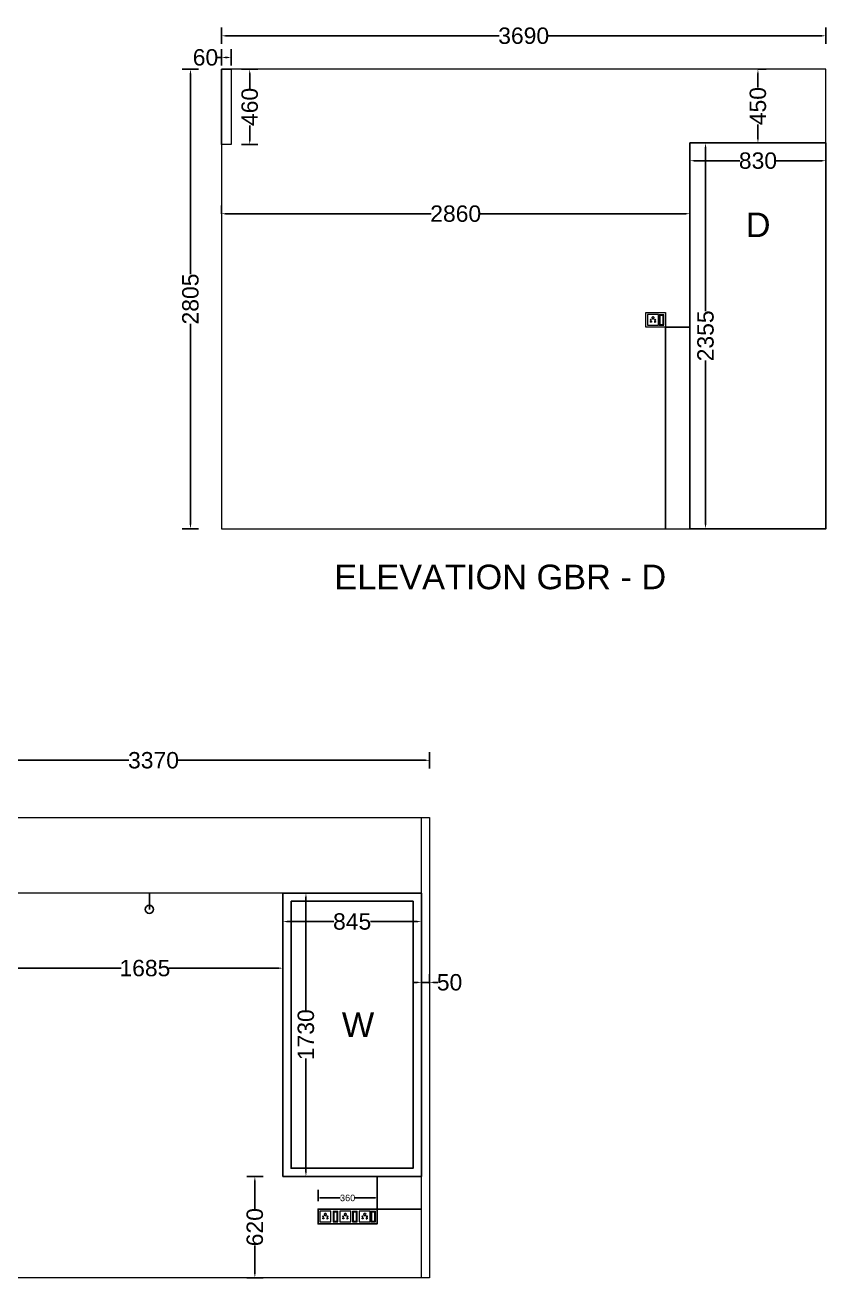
# Model space of a CAD drawing. Header units: millimetres. Extents: x 320648 to 374874, y 181010 to 214614.
# Drawn here: x 358548 to 363437, y 189100 to 196748 of the extents above; entities that cross this region are included whole.
import ezdxf

# ---------------------------------------------------------------- set-up
doc = ezdxf.new("R2010")
doc.units = ezdxf.units.MM
doc.layers.get('0').update_dxf_attribs({"color": 255})
doc.layers.get('Defpoints').update_dxf_attribs({"color": 2})
doc.layers.add('DOOR', color=1, linetype='Continuous')
doc.layers.add('WINDOW', color=5, linetype='Continuous')
doc.layers.add('ELIVATION', color=255, linetype='Continuous', lineweight=18)
doc.layers.add('LS_DR_ELECTRICAL', color=1, linetype='Continuous', lineweight=0)
doc.styles.get("Standard").update_dxf_attribs({"font": 'arial.ttf'})
doc.dimstyles.new('ISO-25', dxfattribs={"dimtxt": 100, "dimasz": 25, "dimexe": 50, "dimexo": 1, "dimtad": 0, "dimdec": 0, "dimdsep": 46, "dimtxsty": 'Standard', "dimcen": 2.5, "dimclrd": 2, "dimclre": 252, "dimclrt": 1, "dimadec": 0, "dimazin": 0, "dimtfac": 1, "dimtdec": 0, "dimtmove": 0, "dimatfit": 3, "dimfxl": 50, "dimfxlon": 1, "dimarcsym": 0})

# ---------------------------------------------------------------- blocks, each defined once
blk = doc.blocks.new('*D133')
at = {"layer": 'Defpoints', "color": 0, "ltscale": 2, "transparency": 16777216}
for p in [(359746.9, 196682.7), (359746.9, 196478.4), (363436.9, 196478.4)]:
    blk.add_point(p, dxfattribs=at)
at = {"layer": 'ELIVATION', "color": 252, "lineweight": -2, "ltscale": 2, "transparency": 16777216}
for p, q in [((359746.9, 196632.7), (359746.9, 196732.7)), ((363436.9, 196632.7), (363436.9, 196732.7))]:
    blk.add_line(p, q, dxfattribs=at)
at = {"layer": 'ELIVATION', "color": 2, "lineweight": -2, "ltscale": 2, "transparency": 16777216}
for p, q in [((359771.9, 196682.7), (361442.2, 196682.7)), ((363411.9, 196682.7), (361741.6, 196682.7))]:
    blk.add_line(p, q, dxfattribs=at)
at = {"layer": 'ELIVATION', "color": 2, "ltscale": 2, "transparency": 16777216}
for points in [[(359771.9, 196686.9), (359771.9, 196678.5), (359746.9, 196682.7)], [(363411.9, 196686.9), (363411.9, 196678.5), (363436.9, 196682.7)]]:
    blk.add_solid(points, dxfattribs=at)
at = {"layer": 'ELIVATION', "color": 1, "ltscale": 2, "transparency": 16777216, "insert": (361591.9, 196682.7), "char_height": 100, "attachment_point": 5}
blk.add_mtext('3690', dxfattribs=at)
blk = doc.blocks.new('*D134')
at = {"layer": 'Defpoints', "color": 0, "ltscale": 2, "transparency": 16777216}
for p in [(359558, 196478.4), (359746.9, 196478.4), (359746.9, 193673.4)]:
    blk.add_point(p, dxfattribs=at)
at = {"layer": 'ELIVATION', "color": 252, "lineweight": -2, "ltscale": 2, "transparency": 16777216}
for p, q in [((359608, 196478.4), (359508, 196478.4)), ((359608, 193673.4), (359508, 193673.4))]:
    blk.add_line(p, q, dxfattribs=at)
at = {"layer": 'ELIVATION', "color": 2, "lineweight": -2, "ltscale": 2, "transparency": 16777216}
for p, q in [((359558, 196453.4), (359558, 195227)), ((359558, 193698.4), (359558, 194924.7))]:
    blk.add_line(p, q, dxfattribs=at)
at = {"layer": 'ELIVATION', "color": 2, "ltscale": 2, "transparency": 16777216}
for points in [[(359553.8, 196453.4), (359562.2, 196453.4), (359558, 196478.4)], [(359553.8, 193698.4), (359562.2, 193698.4), (359558, 193673.4)]]:
    blk.add_solid(points, dxfattribs=at)
at = {"layer": 'ELIVATION', "color": 1, "ltscale": 2, "transparency": 16777216, "insert": (359558, 195075.9), "char_height": 100, "attachment_point": 5, "rotation": 90}
blk.add_mtext('2805', dxfattribs=at)
blk = doc.blocks.new('*D142')
at = {"layer": 'Defpoints', "color": 0, "ltscale": 2, "transparency": 16777216}
for p in [(361017.3, 192259.5), (357647.3, 191909.5), (361017.3, 191909.5)]:
    blk.add_point(p, dxfattribs=at)
at = {"layer": 'ELIVATION', "color": 252, "lineweight": -2, "ltscale": 2, "transparency": 16777216}
for p, q in [((357647.3, 192209.5), (357647.3, 192309.5)), ((361017.3, 192209.5), (361017.3, 192309.5))]:
    blk.add_line(p, q, dxfattribs=at)
at = {"layer": 'ELIVATION', "color": 2, "lineweight": -2, "ltscale": 2, "transparency": 16777216}
for p, q in [((357672.3, 192259.5), (359182.6, 192259.5)), ((360992.3, 192259.5), (359482.1, 192259.5))]:
    blk.add_line(p, q, dxfattribs=at)
at = {"layer": 'ELIVATION', "color": 2, "ltscale": 2, "transparency": 16777216}
for points in [[(357672.3, 192263.7), (357672.3, 192255.4), (357647.3, 192259.5)], [(360992.3, 192263.7), (360992.3, 192255.4), (361017.3, 192259.5)]]:
    blk.add_solid(points, dxfattribs=at)
at = {"layer": 'ELIVATION', "color": 1, "ltscale": 2, "transparency": 16777216, "insert": (359332.3, 192259.5), "char_height": 100, "attachment_point": 5}
blk.add_mtext('3370', dxfattribs=at)
blk = doc.blocks.new('*D265')
at = {"layer": 'Defpoints', "color": 0, "ltscale": 2, "transparency": 16777216}
for p in [(359746.9, 196550.5), (359746.9, 196478.4), (359806.9, 196478.4)]:
    blk.add_point(p, dxfattribs=at)
at = {"layer": 'ELIVATION', "color": 252, "lineweight": -2, "ltscale": 2, "transparency": 16777216}
for p, q in [((359746.9, 196500.5), (359746.9, 196600.5)), ((359806.9, 196500.5), (359806.9, 196600.5))]:
    blk.add_line(p, q, dxfattribs=at)
at = {"layer": 'ELIVATION', "color": 2, "lineweight": -2, "ltscale": 2, "transparency": 16777216}
for p, q in [((359746.9, 196550.5), (359721.9, 196550.5)), ((359781.9, 196550.5), (359771.9, 196550.5))]:
    blk.add_line(p, q, dxfattribs=at)
at = {"layer": 'ELIVATION', "color": 2, "ltscale": 2, "transparency": 16777216}
for points in [[(359771.9, 196554.7), (359771.9, 196546.3), (359746.9, 196550.5)], [(359781.9, 196554.7), (359781.9, 196546.3), (359806.9, 196550.5)]]:
    blk.add_solid(points, dxfattribs=at)
at = {"layer": 'ELIVATION', "color": 1, "ltscale": 2, "transparency": 16777216, "insert": (359649.5, 196550.5), "char_height": 100, "attachment_point": 5}
blk.add_mtext('60', dxfattribs=at)
blk = doc.blocks.new('*D266')
at = {"layer": 'Defpoints', "color": 0, "ltscale": 2, "transparency": 16777216}
for p in [(359806.9, 196478.4), (359806.9, 196018.4), (359919.7, 196018.4)]:
    blk.add_point(p, dxfattribs=at)
at = {"layer": 'ELIVATION', "color": 252, "lineweight": -2, "ltscale": 2, "transparency": 16777216}
for p, q in [((359869.7, 196478.4), (359969.7, 196478.4)), ((359869.7, 196018.4), (359969.7, 196018.4))]:
    blk.add_line(p, q, dxfattribs=at)
at = {"layer": 'ELIVATION', "color": 2, "lineweight": -2, "ltscale": 2, "transparency": 16777216}
for p, q in [((359919.7, 196453.4), (359919.7, 196361.3)), ((359919.7, 196043.4), (359919.7, 196135.4))]:
    blk.add_line(p, q, dxfattribs=at)
at = {"layer": 'ELIVATION', "color": 2, "ltscale": 2, "transparency": 16777216}
for points in [[(359915.6, 196453.4), (359923.9, 196453.4), (359919.7, 196478.4)], [(359915.6, 196043.4), (359923.9, 196043.4), (359919.7, 196018.4)]]:
    blk.add_solid(points, dxfattribs=at)
at = {"layer": 'ELIVATION', "color": 1, "ltscale": 2, "transparency": 16777216, "insert": (359919.7, 196248.4), "char_height": 100, "attachment_point": 5, "rotation": 90}
blk.add_mtext('460', dxfattribs=at)
blk = doc.blocks.new('*D273')
at = {"layer": 'Defpoints', "color": 0, "ltscale": 2, "transparency": 16777216}
for p in [(362606.9, 195920.2), (363436.9, 195920.2), (363436.9, 195920.2)]:
    blk.add_point(p, dxfattribs=at)
at = {"layer": 'DOOR', "color": 252, "lineweight": -2, "ltscale": 2, "transparency": 16777216}
for p, q in [((362606.9, 195920.2), (362606.9, 195970.2)), ((363436.9, 195920.2), (363436.9, 195970.2))]:
    blk.add_line(p, q, dxfattribs=at)
at = {"layer": 'DOOR', "color": 2, "lineweight": -2, "ltscale": 2, "transparency": 16777216}
for p, q in [((362631.9, 195920.2), (362910.9, 195920.2)), ((363411.9, 195920.2), (363132.9, 195920.2))]:
    blk.add_line(p, q, dxfattribs=at)
at = {"layer": 'DOOR', "color": 2, "ltscale": 2, "transparency": 16777216}
for points in [[(362631.9, 195924.4), (362631.9, 195916), (362606.9, 195920.2)], [(363411.9, 195924.4), (363411.9, 195916), (363436.9, 195920.2)]]:
    blk.add_solid(points, dxfattribs=at)
at = {"layer": 'DOOR', "color": 1, "ltscale": 2, "transparency": 16777216, "insert": (363021.9, 195920.2), "char_height": 100, "attachment_point": 5}
blk.add_mtext('830', dxfattribs=at)
blk = doc.blocks.new('*D274')
at = {"layer": 'Defpoints', "color": 0, "ltscale": 2, "transparency": 16777216}
for p in [(362702.2, 196028.4), (362702.2, 193673.4), (362702.2, 193673.4)]:
    blk.add_point(p, dxfattribs=at)
at = {"layer": 'DOOR', "color": 252, "lineweight": -2, "ltscale": 2, "transparency": 16777216}
for p, q in [((362702.2, 196028.4), (362752.2, 196028.4)), ((362702.2, 193673.4), (362752.2, 193673.4))]:
    blk.add_line(p, q, dxfattribs=at)
at = {"layer": 'DOOR', "color": 2, "lineweight": -2, "ltscale": 2, "transparency": 16777216}
for p, q in [((362702.2, 196003.4), (362702.2, 195002)), ((362702.2, 193698.4), (362702.2, 194699.7))]:
    blk.add_line(p, q, dxfattribs=at)
at = {"layer": 'DOOR', "color": 2, "ltscale": 2, "transparency": 16777216}
for points in [[(362698, 196003.4), (362706.3, 196003.4), (362702.2, 196028.4)], [(362698, 193698.4), (362706.3, 193698.4), (362702.2, 193673.4)]]:
    blk.add_solid(points, dxfattribs=at)
at = {"layer": 'DOOR', "color": 1, "ltscale": 2, "transparency": 16777216, "insert": (362702.2, 194850.9), "char_height": 100, "attachment_point": 5, "rotation": 90}
blk.add_mtext('2355', dxfattribs=at)
blk = doc.blocks.new('*D275')
at = {"layer": 'Defpoints', "color": 0, "ltscale": 2, "transparency": 16777216}
for p in [(363021.9, 196478.4), (363021.9, 196478.4), (363021.9, 196028.4)]:
    blk.add_point(p, dxfattribs=at)
at = {"layer": 'DOOR', "color": 252, "lineweight": -2, "ltscale": 2, "transparency": 16777216}
for p, q in [((363021.9, 196478.4), (363071.9, 196478.4)), ((363021.9, 196028.4), (363071.9, 196028.4))]:
    blk.add_line(p, q, dxfattribs=at)
at = {"layer": 'DOOR', "color": 2, "lineweight": -2, "ltscale": 2, "transparency": 16777216}
for p, q in [((363021.9, 196453.4), (363021.9, 196366.3)), ((363021.9, 196053.4), (363021.9, 196140.4))]:
    blk.add_line(p, q, dxfattribs=at)
at = {"layer": 'DOOR', "color": 2, "ltscale": 2, "transparency": 16777216}
for points in [[(363017.7, 196453.4), (363026.1, 196453.4), (363021.9, 196478.4)], [(363017.7, 196053.4), (363026.1, 196053.4), (363021.9, 196028.4)]]:
    blk.add_solid(points, dxfattribs=at)
at = {"layer": 'DOOR', "color": 1, "ltscale": 2, "transparency": 16777216, "insert": (363021.9, 196253.4), "char_height": 100, "attachment_point": 5, "rotation": 90}
blk.add_mtext('450', dxfattribs=at)
blk = doc.blocks.new('*D276')
at = {"layer": 'Defpoints', "color": 0, "ltscale": 2, "transparency": 16777216}
for p in [(359746.9, 195596.5), (359746.9, 195596.5), (362606.9, 195596.5)]:
    blk.add_point(p, dxfattribs=at)
at = {"layer": 'DOOR', "color": 252, "lineweight": -2, "ltscale": 2, "transparency": 16777216}
for p, q in [((359746.9, 195596.5), (359746.9, 195646.5)), ((362606.9, 195596.5), (362606.9, 195646.5))]:
    blk.add_line(p, q, dxfattribs=at)
at = {"layer": 'DOOR', "color": 2, "lineweight": -2, "ltscale": 2, "transparency": 16777216}
for p, q in [((359771.9, 195596.5), (361026.3, 195596.5)), ((362581.9, 195596.5), (361327.5, 195596.5))]:
    blk.add_line(p, q, dxfattribs=at)
at = {"layer": 'DOOR', "color": 2, "ltscale": 2, "transparency": 16777216}
for points in [[(359771.9, 195600.6), (359771.9, 195592.3), (359746.9, 195596.5)], [(362581.9, 195600.6), (362581.9, 195592.3), (362606.9, 195596.5)]]:
    blk.add_solid(points, dxfattribs=at)
at = {"layer": 'DOOR', "color": 1, "ltscale": 2, "transparency": 16777216, "insert": (361176.9, 195596.5), "char_height": 100, "attachment_point": 5}
blk.add_mtext('2860', dxfattribs=at)
blk = doc.blocks.new('15 amps socket')
at = {"layer": 'ELIVATION', "color": 1}
for p, q in [((27.3, -45.5), (30.4, -45.5)), ((30.4, -52.2), (27.3, -52.2)), ((30.4, -45.5), (30.4, -52.2)), ((51.6, -45.5), (48.6, -45.5)), ((48.6, -45.5), (48.6, -52.2)), ((48.6, -52.2), (51.6, -52.2))]:
    blk.add_line(p, q, dxfattribs=at)
blk.add_lwpolyline([(6.7, -4.3), (73.5, -4.3), (73.5, -69.8), (6.7, -69.8)], close=True, dxfattribs=at)
for centre, radius in [((26.1, -37), 3.64), ((53.4, -37), 3.04)]:
    blk.add_circle(centre, radius, dxfattribs=at)
for centre, radius, start, end in [((27, -48.9), 3.35, 85.02089, 274.97911), ((39.5, -22.5), 6.07, 298.95502, 241.04498), ((39.5, -29.8), 3.59, 144.94403, 35.05597), ((51.9, -48.9), 3.35, 265.02089, 94.97911)]:
    blk.add_arc(centre, radius, start, end, dxfattribs=at)
blk = doc.blocks.new('SWITCH')
at = {"layer": 'LS_DR_ELECTRICAL', "ltscale": 0.25}
for p, q in [((533532.8, 100224.7), (533504.7, 100224.7)), ((533504.7, 100158.7), (533504.7, 100224.7)), ((533528.8, 100220.7), (533508.7, 100220.7)), ((533508.7, 100162.7), (533508.7, 100220.7)), ((533528.8, 100220.7), (533528.8, 100162.7)), ((533532.8, 100224.7), (533532.8, 100158.7)), ((533532.8, 100158.7), (533504.7, 100158.7)), ((533528.8, 100162.7), (533508.7, 100162.7))]:
    blk.add_line(p, q, dxfattribs=at)
blk = doc.blocks.new('*D291')
at = {"layer": 'Defpoints', "color": 0, "ltscale": 2, "transparency": 16777216}
for p in [(360967.3, 190897), (361017.3, 190904), (361017.3, 190897)]:
    blk.add_point(p, dxfattribs=at)
at = {"layer": 'DOOR', "color": 252, "lineweight": -2, "ltscale": 2, "transparency": 16777216}
for p, q in [((360967.3, 190898), (360967.3, 190954)), ((361017.3, 190898), (361017.3, 190954))]:
    blk.add_line(p, q, dxfattribs=at)
at = {"layer": 'DOOR', "color": 2, "lineweight": -2, "ltscale": 2, "transparency": 16777216}
for p, q in [((360942.3, 190904), (360917.3, 190904)), ((360967.3, 190904), (361017.3, 190904)), ((361042.3, 190904), (361067.3, 190904))]:
    blk.add_line(p, q, dxfattribs=at)
at = {"layer": 'DOOR', "color": 2, "ltscale": 2, "transparency": 16777216}
for points in [[(360942.3, 190908.2), (360942.3, 190899.8), (360967.3, 190904)], [(361042.3, 190908.2), (361042.3, 190899.8), (361017.3, 190904)]]:
    blk.add_solid(points, dxfattribs=at)
at = {"layer": 'DOOR', "color": 1, "ltscale": 2, "transparency": 16777216, "insert": (361139.4, 190904), "char_height": 100, "attachment_point": 5}
blk.add_mtext('50', dxfattribs=at)
blk = doc.blocks.new('*D294')
at = {"layer": 'Defpoints', "color": 0, "ltscale": 2, "transparency": 16777216}
for p in [(360122.3, 191275), (360967.3, 191275), (360967.3, 191275)]:
    blk.add_point(p, dxfattribs=at)
at = {"layer": 'WINDOW', "color": 252, "lineweight": -2, "ltscale": 2, "transparency": 16777216}
for p, q in [((360122.3, 191275), (360122.3, 191325)), ((360967.3, 191275), (360967.3, 191325))]:
    blk.add_line(p, q, dxfattribs=at)
at = {"layer": 'WINDOW', "color": 2, "lineweight": -2, "ltscale": 2, "transparency": 16777216}
for p, q in [((360147.3, 191275), (360433.3, 191275)), ((360942.3, 191275), (360656.4, 191275))]:
    blk.add_line(p, q, dxfattribs=at)
at = {"layer": 'WINDOW', "color": 2, "ltscale": 2, "transparency": 16777216}
for points in [[(360147.3, 191279.2), (360147.3, 191270.9), (360122.3, 191275)], [(360942.3, 191279.2), (360942.3, 191270.9), (360967.3, 191275)]]:
    blk.add_solid(points, dxfattribs=at)
at = {"layer": 'WINDOW', "color": 1, "ltscale": 2, "transparency": 16777216, "insert": (360544.8, 191275), "char_height": 100, "attachment_point": 5}
blk.add_mtext('845', dxfattribs=at)
blk = doc.blocks.new('*D295')
at = {"layer": 'Defpoints', "color": 0, "ltscale": 2, "transparency": 16777216}
for p in [(360262.8, 191449.5), (360262.8, 189719.5), (360262.8, 189719.5)]:
    blk.add_point(p, dxfattribs=at)
at = {"layer": 'WINDOW', "color": 252, "lineweight": -2, "ltscale": 2, "transparency": 16777216}
for p, q in [((360262.8, 191449.5), (360312.8, 191449.5)), ((360262.8, 189719.5), (360312.8, 189719.5))]:
    blk.add_line(p, q, dxfattribs=at)
at = {"layer": 'WINDOW', "color": 2, "lineweight": -2, "ltscale": 2, "transparency": 16777216}
for p, q in [((360262.8, 191424.5), (360262.8, 190729.6)), ((360262.8, 189744.5), (360262.8, 190439.4))]:
    blk.add_line(p, q, dxfattribs=at)
at = {"layer": 'WINDOW', "color": 2, "ltscale": 2, "transparency": 16777216}
for points in [[(360258.6, 191424.5), (360267, 191424.5), (360262.8, 191449.5)], [(360258.6, 189744.5), (360267, 189744.5), (360262.8, 189719.5)]]:
    blk.add_solid(points, dxfattribs=at)
at = {"layer": 'WINDOW', "color": 1, "ltscale": 2, "transparency": 16777216, "insert": (360262.8, 190584.5), "char_height": 100, "attachment_point": 5, "rotation": 90}
blk.add_mtext('1730', dxfattribs=at)
blk = doc.blocks.new('*D296')
at = {"layer": 'Defpoints', "color": 0, "ltscale": 2, "transparency": 16777216}
for p in [(360122.3, 189719.5), (359951.1, 189099.5), (360122.3, 189099.5)]:
    blk.add_point(p, dxfattribs=at)
at = {"layer": 'DOOR', "color": 252, "lineweight": -2, "ltscale": 2, "transparency": 16777216}
for p, q in [((360001.1, 189719.5), (359901.1, 189719.5)), ((360001.1, 189099.5), (359901.1, 189099.5))]:
    blk.add_line(p, q, dxfattribs=at)
at = {"layer": 'DOOR', "color": 2, "lineweight": -2, "ltscale": 2, "transparency": 16777216}
for p, q in [((359951.1, 189694.5), (359951.1, 189520.7)), ((359951.1, 189124.5), (359951.1, 189298.3))]:
    blk.add_line(p, q, dxfattribs=at)
at = {"layer": 'DOOR', "color": 2, "ltscale": 2, "transparency": 16777216}
for points in [[(359946.9, 189694.5), (359955.2, 189694.5), (359951.1, 189719.5)], [(359946.9, 189124.5), (359955.2, 189124.5), (359951.1, 189099.5)]]:
    blk.add_solid(points, dxfattribs=at)
at = {"layer": 'DOOR', "color": 1, "ltscale": 2, "transparency": 16777216, "insert": (359951.1, 189409.5), "char_height": 100, "attachment_point": 5, "rotation": 90}
blk.add_mtext('620', dxfattribs=at)
blk = doc.blocks.new('*D297')
at = {"layer": 'Defpoints', "color": 0, "ltscale": 2, "transparency": 16777216}
for p in [(358437.3, 190990.6), (360122.3, 190990.6), (360122.3, 190990.6)]:
    blk.add_point(p, dxfattribs=at)
at = {"layer": 'DOOR', "color": 252, "lineweight": -2, "ltscale": 2, "transparency": 16777216}
for p, q in [((358437.3, 190990.6), (358437.3, 191040.6)), ((360122.3, 190990.6), (360122.3, 191040.6))]:
    blk.add_line(p, q, dxfattribs=at)
at = {"layer": 'DOOR', "color": 2, "lineweight": -2, "ltscale": 2, "transparency": 16777216}
for p, q in [((358462.3, 190990.6), (359134.2, 190990.6)), ((360097.3, 190990.6), (359425.4, 190990.6))]:
    blk.add_line(p, q, dxfattribs=at)
at = {"layer": 'DOOR', "color": 2, "ltscale": 2, "transparency": 16777216}
for points in [[(358462.3, 190994.8), (358462.3, 190986.5), (358437.3, 190990.6)], [(360097.3, 190994.8), (360097.3, 190986.5), (360122.3, 190990.6)]]:
    blk.add_solid(points, dxfattribs=at)
at = {"layer": 'DOOR', "color": 1, "ltscale": 2, "transparency": 16777216, "insert": (359279.8, 190990.6), "char_height": 100, "attachment_point": 5}
blk.add_mtext('1685', dxfattribs=at)
blk = doc.blocks.new('*D299')
at = {"layer": 'Defpoints', "color": 0, "ltscale": 2, "transparency": 16777216}
for p in [(360697.3, 189587.8), (360337.3, 189519.5), (360697.3, 189519.5)]:
    blk.add_point(p, dxfattribs=at)
at = {"layer": 'DOOR', "color": 252, "lineweight": -2, "ltscale": 2, "transparency": 16777216}
for p, q in [((360337.3, 189567.8), (360337.3, 189637.8)), ((360697.3, 189567.8), (360697.3, 189637.8))]:
    blk.add_line(p, q, dxfattribs=at)
at = {"layer": 'DOOR', "color": 2, "lineweight": -2, "ltscale": 2, "transparency": 16777216}
for p, q in [((360347.3, 189587.8), (360472.6, 189587.8)), ((360687.3, 189587.8), (360562.1, 189587.8))]:
    blk.add_line(p, q, dxfattribs=at)
at = {"layer": 'DOOR', "color": 2, "ltscale": 2, "transparency": 16777216}
for points in [[(360347.3, 189589.5), (360347.3, 189586.2), (360337.3, 189587.8)], [(360687.3, 189589.5), (360687.3, 189586.2), (360697.3, 189587.8)]]:
    blk.add_solid(points, dxfattribs=at)
at = {"layer": 'DOOR', "color": 1, "ltscale": 2, "transparency": 16777216, "insert": (360517.3, 189587.8), "char_height": 40, "attachment_point": 5}
blk.add_mtext('360', dxfattribs=at)

msp = doc.modelspace()

# ---------------------------------------------------------------- linework, layer by layer
at = {"layer": 'DOOR', "ltscale": 2}
for points in [[(362606.9, 193673.4), (363436.9, 193673.4), (363436.9, 196028.4), (362606.9, 196028.4)], [(360697.3, 189519.5), (360337.3, 189519.5), (360337.3, 189429.5), (360697.3, 189429.5)]]:
    msp.add_lwpolyline(points, close=True, dxfattribs=at)
for points in [[(362606.9, 194903.4), (362456.9, 194903.4), (362456.9, 193673.4)], [(359307.3, 191449.5), (359307.3, 191349.5)], [(360967.3, 189519.5), (360697.3, 189519.5), (360697.3, 189719.5)]]:
    msp.add_lwpolyline(points, dxfattribs=at)
msp.add_circle((359307.3, 191349.5), 25, dxfattribs=at)
at = {"layer": 'ELIVATION', "ltscale": 2}
for points in [[(359746.9, 193673.4), (363436.9, 193673.4), (363436.9, 196478.4), (359746.9, 196478.4)], [(359746.9, 196478.4), (359806.9, 196478.4), (359806.9, 196018.4), (359746.9, 196018.4)], [(357647.3, 191909.5), (361017.3, 191909.5), (361017.3, 189099.5), (357647.3, 189099.5)]]:
    msp.add_lwpolyline(points, close=True, dxfattribs=at)
for points in [[(360967.3, 189099.5), (360967.3, 191909.5)], [(360967.3, 191449.5), (357647.3, 191449.5)]]:
    msp.add_lwpolyline(points, dxfattribs=at)
at = {"layer": 'LS_DR_ELECTRICAL', "ltscale": 0.25}
msp.add_lwpolyline([(362337.3, 194993.5), (362456.9, 194993.5), (362456.9, 194903.4), (362337.3, 194903.4)], close=True, dxfattribs=at)
at = {"layer": 'WINDOW', "ltscale": 2}
for points in [[(360122.3, 191449.5), (360967.3, 191449.5), (360967.3, 189719.5), (360122.3, 189719.5)], [(360172.3, 191399.5), (360917.3, 191399.5), (360917.3, 189769.5), (360172.3, 189769.5)]]:
    msp.add_lwpolyline(points, close=True, dxfattribs=at)

# ---------------------------------------------------------------- block references
at = {"layer": 'LS_DR_ELECTRICAL', "ltscale": 0.25, "xscale": -1}
for name, p in [('15 amps socket', (362420.7, 194985.7)), ('SWITCH', (895951.5, 94757.1)), ('15 amps socket', (360420.5, 189511.7)), ('SWITCH', (893961.9, 89283.1)), ('15 amps socket', (360542.6, 189511.7)), ('SWITCH', (894079.2, 89283.1)), ('15 amps socket', (360661.2, 189511.7)), ('SWITCH', (894192, 89283.1))]:
    msp.add_blockref(name, p, dxfattribs=at)

# ---------------------------------------------------------------- texts
at = {"color": 1, "char_height": 150, "attachment_point": 1}
for s, width, heights, insert in [('D', 200.473, [0], (362947.5, 195603.8)), ('ELEVATION GBR - D', 3026.566, [155.2], (360436.1, 193454.1)), ('W', 200.473, [0], (360482, 190720.7))]:
    msp.add_mtext_dynamic_manual_height_columns(s, width=width, gutter_width=12.5, heights=heights, dxfattribs=dict(at, insert=insert))

# ---------------------------------------------------------------- dimensions: what is measured, and where the dimension line sits
at = {"layer": 'DOOR', "ltscale": 2}
for base, p1, p2, picture, middle in [((363021.9, 196478.4), (363021.9, 196028.4), (363021.9, 196478.4), '*D275', (363021.9, 196253.4)), ((362702.2, 193673.4), (362702.2, 196028.4), (362702.2, 193673.4), '*D274', (362702.2, 194850.9)), ((359951.1, 189099.5), (360122.3, 189719.5), (360122.3, 189099.5), '*D296', (359951.1, 189409.5))]:
    dim = msp.add_linear_dim(base=base, p1=p1, p2=p2, angle=90, dimstyle='ISO-25', dxfattribs=at)
    dim.commit()
    dim.dimension.update_dxf_attribs({"geometry": picture, "text_midpoint": middle})
for base, p1, p2, picture, middle in [((363436.9, 195920.2), (362606.9, 195920.2), (363436.9, 195920.2), '*D273', (363021.9, 195920.2)), ((359746.9, 195596.5), (362606.9, 195596.5), (359746.9, 195596.5), '*D276', (361176.9, 195596.5)), ((360122.3, 190990.6), (358437.3, 190990.6), (360122.3, 190990.6), '*D297', (359279.8, 190990.6)), ((361017.3, 190904), (360967.3, 190897), (361017.3, 190897), '*D291', (361139.4, 190904))]:
    dim = msp.add_linear_dim(base=base, p1=p1, p2=p2, dimstyle='ISO-25', dxfattribs=at)
    dim.commit()
    dim.dimension.update_dxf_attribs({"geometry": picture, "text_midpoint": middle})
dim = msp.add_linear_dim(base=(360697.3, 189587.8), p1=(360337.3, 189519.5), p2=(360697.3, 189519.5), dimstyle='ISO-25', override={"dimtxt": 40, "dimasz": 10, "dimfxl": 20}, dxfattribs=at)
dim.commit()
dim.dimension.update_dxf_attribs({"geometry": '*D299', "text_midpoint": (360517.3, 189587.8)})
at = {"layer": 'ELIVATION', "ltscale": 2}
for base, p1, p2, picture, middle in [((359746.9, 196682.7), (363436.9, 196478.4), (359746.9, 196478.4), '*D133', (361591.9, 196682.7)), ((359746.9, 196550.5), (359806.9, 196478.4), (359746.9, 196478.4), '*D265', (359649.5, 196550.5)), ((361017.3, 192259.5), (357647.3, 191909.5), (361017.3, 191909.5), '*D142', (359332.3, 192259.5))]:
    dim = msp.add_linear_dim(base=base, p1=p1, p2=p2, dimstyle='ISO-25', dxfattribs=at)
    dim.commit()
    dim.dimension.update_dxf_attribs({"geometry": picture, "text_midpoint": middle})
for base, p1, p2, picture, middle in [((359558, 196478.4), (359746.9, 193673.4), (359746.9, 196478.4), '*D134', (359558, 195075.9)), ((359919.7, 196018.4), (359806.9, 196478.4), (359806.9, 196018.4), '*D266', (359919.7, 196248.4))]:
    dim = msp.add_linear_dim(base=base, p1=p1, p2=p2, angle=90, dimstyle='ISO-25', dxfattribs=at)
    dim.commit()
    dim.dimension.update_dxf_attribs({"geometry": picture, "text_midpoint": middle})
at = {"layer": 'WINDOW', "ltscale": 2}
dim = msp.add_linear_dim(base=(360262.8, 189719.5), p1=(360262.8, 191449.5), p2=(360262.8, 189719.5), angle=90, dimstyle='ISO-25', dxfattribs=at)
dim.commit()
dim.dimension.update_dxf_attribs({"geometry": '*D295', "text_midpoint": (360262.8, 190584.5)})
dim = msp.add_linear_dim(base=(360967.3, 191275), p1=(360122.3, 191275), p2=(360967.3, 191275), dimstyle='ISO-25', dxfattribs=at)
dim.commit()
dim.dimension.update_dxf_attribs({"geometry": '*D294', "text_midpoint": (360544.8, 191275)})

doc.saveas('drawing.dxf')
